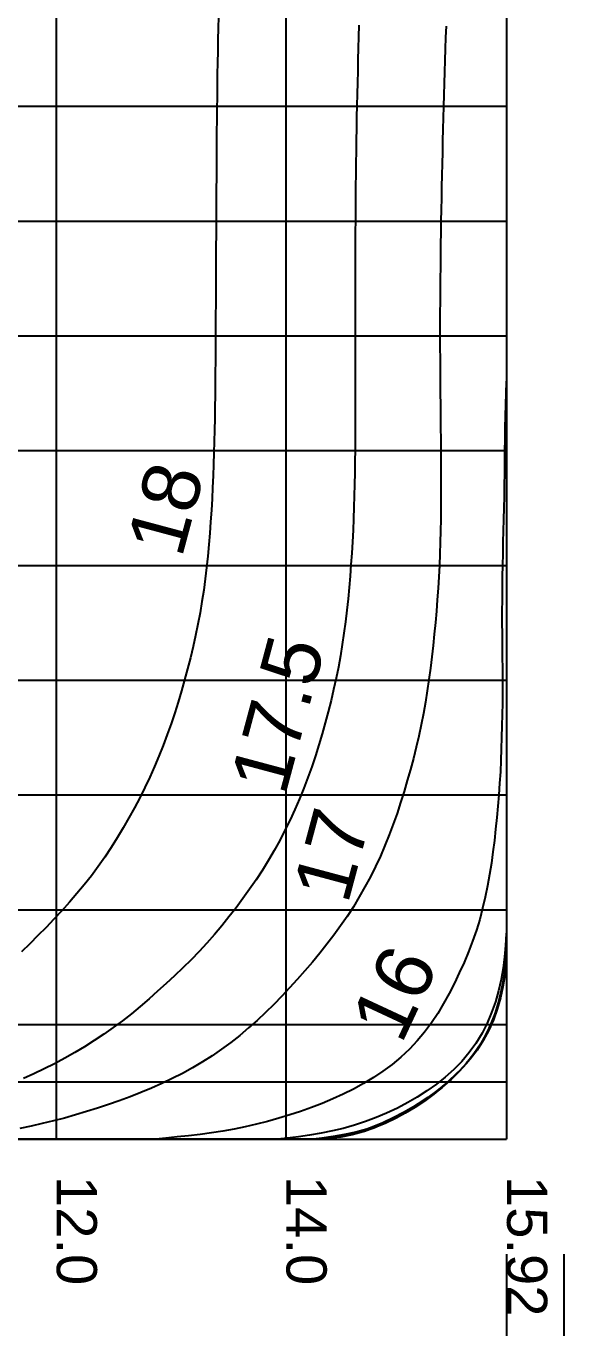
# Model space of a CAD drawing. Header units: millimetres. Extents: x 219888 to 472088, y 91183 to 209983.
# Drawn here: x 359266 to 363946, y 152031 to 163441 of the extents above; entities that cross this region are included whole.
import ezdxf

# ---------------------------------------------------------------- set-up
doc = ezdxf.new("R2010")
doc.units = ezdxf.units.MM
doc.layers.add('Stations', color=7, linetype='Continuous')
doc.layers.add('图纸', color=7, linetype='Continuous')
doc.styles.get("Standard").update_dxf_attribs({"font": 'arial.ttf', "height": 600})

msp = doc.modelspace()

# ---------------------------------------------------------------- linework, layer by layer
at = {"layer": 'Stations', "color": 135}
for points in [[(363446.14, 163523.631), (363446.14, 163423.631), (363446.14, 163323.631), (363446.14, 163223.631), (363446.14, 163123.631), (363446.14, 163023.631), (363446.14, 162923.631), (363446.14, 162823.631), (363446.14, 162723.631), (363446.14, 162623.631), (363446.14, 162523.631), (363446.14, 162423.631), (363446.14, 162323.631), (363446.14, 162223.631), (363446.14, 162123.621), (363446.14, 162023.631), (363446.14, 161923.631), (363446.14, 161823.631), (363446.14, 161723.631), (363446.14, 161623.631), (363446.14, 161523.621), (363446.14, 161423.621), (363446.14, 161323.621), (363446.14, 161223.621), (363446.14, 161123.631), (363446.14, 161023.621), (363446.14, 160923.621), (363446.14, 160823.621), (363446.14, 160723.621), (363446.14, 160623.631), (363446.14, 160523.621), (363446.14, 160423.621), (363446.14, 160323.621), (363446.14, 160223.621), (363446.14, 160123.621), (363446.14, 160023.621), (363446.14, 159923.621), (363446.14, 159823.621), (363446.14, 159723.611), (363446.14, 159623.631), (363446.14, 159523.621), (363446.14, 159423.621), (363446.14, 159323.611), (363446.14, 159223.621), (363446.14, 159123.591), (363446.14, 159023.611), (363446.14, 158923.621), (363446.14, 158823.611), (363446.14, 158723.621), (363446.14, 158623.611), (363446.14, 158523.621), (363446.14, 158423.621), (363446.14, 158323.611), (363446.14, 158223.611), (363446.14, 158123.611), (363446.14, 158023.621), (363446.14, 157923.621), (363446.14, 157823.631), (363446.14, 157723.611), (363446.14, 157623.621), (363446.14, 157523.611), (363446.14, 157423.611), (363446.14, 157323.621), (363446.14, 157223.611), (363446.14, 157123.611), (363446.14, 157023.611), (363446.14, 156923.611), (363446.14, 156823.601), (363446.14, 156723.611), (363446.14, 156623.611), (363446.14, 156523.601), (363446.14, 156423.611), (363446.14, 156323.621), (363446.14, 156223.611), (363446.14, 156123.621), (363446.14, 156023.611), (363446.14, 155923.611), (363446.14, 155823.611), (363446.14, 155723.601), (363446.14, 155623.601), (363446.14, 155523.611), (363446.14, 155421.041), (363441.73, 155322.941), (363432.56, 155223.311), (363417.95, 155124.501), (363398.51, 155026.451), (363374.15, 154929.421), (363344.46, 154834.001), (363308.51, 154740.741), (363265.59, 154650.331), (363215.91, 154563.701), (363159.65, 154481.031), (363097.58, 154402.741), (363030.28, 154328.631), (362959.53, 154259.951), (362883.81, 154194.671), (362804.56, 154133.661), (362722.3, 154076.861), (362637.26, 154024.161), (362550.08, 153975.111), (362461.21, 153929.261), (362370.77, 153886.641), (362278.85, 153847.461), (362185.25, 153812.211), (362089.81, 153782.911), (361992.09, 153761.441), (361893.05, 153748.771), (361793.14, 153743.771), (361768.24, 153743.141), (361692.39, 153743.141), (361592.39, 153743.141), (361492.39, 153743.141), (361392.39, 153743.141), (361292.39, 153743.141), (361192.39, 153743.141), (361092.37, 153743.141), (360992.38, 153743.141), (360892.4, 153743.141), (360792.36, 153743.141), (360692.38, 153743.141), (360592.37, 153743.141), (360492.36, 153743.141), (360392.37, 153743.141), (360292.38, 153743.141), (360192.38, 153743.141), (360092.37, 153743.141), (359992.37, 153743.141), (359892.38, 153743.141), (359792.38, 153743.141), (359692.37, 153743.141), (359592.38, 153743.141), (359492.36, 153743.141), (359392.35, 153743.141), (359292.37, 153743.141), (359192.37, 153743.141)], [(363446.14, 163525.601), (363446.14, 163425.571), (363446.14, 163325.541), (363446.14, 163225.521), (363446.14, 163125.501), (363446.14, 163025.491), (363446.14, 162925.481), (363446.14, 162825.461), (363446.14, 162725.461), (363446.14, 162625.451), (363446.14, 162525.441), (363446.14, 162425.441), (363446.14, 162325.491), (363446.14, 162225.461), (363446.14, 162125.451), (363446.14, 162025.441), (363446.14, 161925.431), (363446.14, 161825.431), (363446.14, 161725.441), (363446.14, 161625.431), (363446.14, 161525.431), (363446.14, 161425.431), (363446.14, 161325.431), (363446.14, 161225.431), (363446.14, 161125.431), (363446.14, 161025.431), (363446.14, 160925.421), (363446.14, 160825.421), (363446.14, 160725.421), (363446.14, 160625.431), (363446.14, 160525.421), (363446.14, 160425.431), (363446.14, 160325.421), (363446.14, 160225.421), (363446.14, 160125.431), (363446.14, 160025.421), (363446.14, 159925.411), (363446.14, 159825.421), (363446.14, 159725.421), (363446.14, 159625.411), (363446.14, 159525.411), (363446.14, 159425.411), (363446.14, 159325.421), (363446.14, 159225.421), (363446.14, 159125.411), (363446.14, 159025.421), (363446.14, 158925.411), (363446.14, 158825.411), (363446.14, 158725.411), (363446.14, 158625.411), (363446.14, 158525.421), (363446.14, 158425.411), (363446.14, 158325.421), (363446.14, 158225.421), (363446.14, 158125.421), (363446.14, 158025.411), (363446.14, 157925.411), (363446.14, 157825.411), (363446.14, 157725.401), (363446.14, 157625.411), (363446.14, 157525.411), (363446.14, 157425.411), (363446.14, 157325.401), (363446.14, 157225.411), (363446.14, 157125.401), (363446.14, 157025.411), (363446.14, 156925.411), (363446.14, 156825.411), (363446.14, 156725.411), (363446.14, 156625.401), (363446.14, 156525.401), (363446.14, 156425.401), (363446.14, 156325.411), (363446.14, 156225.411), (363446.14, 156125.401), (363446.14, 156025.401), (363446.14, 155925.401), (363446.14, 155825.411), (363446.14, 155725.401), (363446.14, 155625.411), (363446.14, 155525.411), (363446.14, 155421.041), (363442.45, 155324.721), (363433.92, 155225.051), (363419.31, 155126.221), (363399.83, 155028.171), (363375.32, 154931.181), (363345.52, 154835.791), (363309.51, 154742.571), (363266.58, 154652.191), (363216.93, 154565.601), (363160.7, 154482.821), (363098.78, 154404.381), (363032.75, 154330.991), (362961.55, 154260.721), (362886.67, 154194.661), (362808.18, 154132.421), (362726.93, 154074.421), (362642.7, 154020.421), (362556.15, 153970.261), (362467.66, 153923.641), (362377.39, 153880.691), (362285.38, 153841.721), (362191.41, 153807.471), (362095.36, 153780.121), (361997.24, 153760.831), (361897.9, 153749.491), (361798.15, 153744.181), (361768.24, 153743.141), (361697.34, 153743.141), (361597.33, 153743.141), (361497.34, 153743.141), (361397.32, 153743.141), (361297.34, 153743.141), (361197.33, 153743.141), (361097.33, 153743.141), (360997.35, 153743.141), (360897.33, 153743.141), (360797.32, 153743.141), (360697.34, 153743.141), (360597.33, 153743.141), (360497.33, 153743.141), (360397.34, 153743.141), (360297.32, 153743.141), (360197.33, 153743.141), (360097.32, 153743.141), (359997.32, 153743.141), (359897.32, 153743.141), (359797.33, 153743.141), (359697.32, 153743.141), (359597.33, 153743.141), (359497.32, 153743.141), (359397.32, 153743.141), (359297.33, 153743.141), (359197.32, 153743.141)], [(363446.14, 163530.901), (363446.14, 163430.911), (363446.14, 163330.901), (363446.14, 163230.901), (363446.14, 163130.901), (363446.14, 163030.901), (363446.14, 162930.901), (363446.14, 162830.901), (363446.14, 162730.901), (363446.14, 162630.901), (363446.14, 162530.901), (363446.14, 162430.901), (363446.14, 162330.901), (363446.14, 162230.901), (363446.14, 162130.901), (363446.14, 162030.901), (363446.14, 161930.901), (363446.14, 161830.901), (363446.14, 161730.901), (363446.14, 161630.901), (363446.14, 161530.901), (363446.14, 161430.901), (363446.14, 161330.901), (363446.14, 161230.901), (363446.14, 161130.901), (363446.14, 161030.901), (363446.14, 160930.901), (363446.14, 160830.901), (363446.14, 160730.901), (363446.14, 160630.901), (363446.14, 160530.901), (363446.14, 160430.891), (363446.14, 160330.901), (363446.14, 160230.891), (363446.14, 160130.891), (363446.14, 160030.891), (363446.14, 159930.901), (363446.14, 159830.891), (363446.14, 159730.891), (363446.14, 159630.891), (363446.14, 159530.891), (363446.14, 159430.891), (363446.14, 159330.891), (363446.14, 159230.891), (363446.14, 159130.891), (363446.14, 159030.891), (363446.14, 158930.891), (363446.14, 158830.891), (363446.14, 158730.891), (363446.14, 158630.891), (363446.14, 158530.891), (363446.14, 158430.891), (363446.14, 158330.891), (363446.14, 158230.891), (363446.14, 158130.891), (363446.14, 158030.891), (363446.14, 157930.891), (363446.14, 157830.901), (363446.14, 157730.891), (363446.14, 157630.871), (363446.14, 157530.891), (363446.14, 157430.891), (363446.14, 157330.891), (363446.14, 157230.901), (363446.14, 157130.881), (363446.14, 157030.881), (363446.14, 156930.881), (363446.14, 156830.891), (363446.14, 156730.881), (363446.14, 156630.881), (363446.14, 156530.881), (363446.14, 156430.891), (363446.14, 156330.891), (363446.14, 156230.881), (363446.14, 156130.891), (363446.14, 156030.881), (363446.14, 155930.891), (363446.14, 155830.891), (363446.14, 155730.871), (363446.14, 155630.881), (363446.14, 155530.891), (363446.14, 155430.881), (363446.14, 155421.041), (363443.52, 155330.101), (363435.76, 155230.471), (363421.73, 155131.461), (363402.43, 155033.411), (363378.04, 154936.401), (363348.32, 154840.991), (363312.43, 154747.711), (363269.68, 154657.411), (363220.03, 154570.571), (363163.93, 154487.791), (363102.14, 154409.261), (363035.41, 154334.801), (362964.57, 154264.251), (362891.15, 154198.341), (362813.44, 154135.221), (362732.95, 154076.041), (362649.62, 154020.831), (362563.78, 153969.581), (362475.75, 153922.201), (362385.47, 153878.881), (362293.37, 153840.171), (362199.08, 153806.841), (362102.59, 153780.881), (362004.37, 153762.621), (361904.96, 153751.281), (361805.22, 153744.911), (361768.24, 153743.141), (361704.48, 153743.141), (361604.49, 153743.141), (361504.49, 153743.141), (361404.51, 153743.141), (361304.49, 153743.141), (361204.5, 153743.141), (361104.49, 153743.141), (361004.48, 153743.141), (360904.49, 153743.141), (360804.47, 153743.141), (360704.49, 153743.141), (360604.49, 153743.141), (360504.47, 153743.141), (360404.49, 153743.141), (360304.49, 153743.141), (360204.48, 153743.141), (360104.49, 153743.141), (360004.48, 153743.141), (359904.48, 153743.141), (359804.49, 153743.141), (359704.47, 153743.141), (359604.48, 153743.141), (359504.48, 153743.141), (359404.49, 153743.141), (359304.47, 153743.141), (359204.47, 153743.141)], [(360940.32, 163522.061), (360937.81, 163422.121), (360935.53, 163322.061), (360933.45, 163222.191), (360931.58, 163122.151), (360929.9, 163022.201), (360928.41, 162922.221), (360927.08, 162822.161), (360925.93, 162722.301), (360924.92, 162622.171), (360924.05, 162522.191), (360923.29, 162422.221), (360922.62, 162322.121), (360922, 162222.201), (360921.41, 162122.191), (360920.83, 162022.181), (360920.26, 161922.261), (360919.7, 161822.141), (360919.15, 161722.191), (360918.64, 161622.151), (360918.16, 161522.081), (360917.7, 161422.191), (360917.25, 161322.001), (360916.81, 161222.191), (360916.36, 161122.201), (360915.9, 161022.101), (360915.41, 160922.201), (360914.88, 160822.071), (360914.3, 160722.041), (360913.64, 160622.111), (360912.89, 160521.961), (360912.02, 160422.011), (360911.01, 160322.161), (360909.81, 160222.101), (360908.41, 160122.271), (360906.74, 160022.091), (360904.78, 159922.121), (360902.47, 159822.171), (360899.75, 159722.121), (360896.58, 159622.281), (360892.87, 159522.241), (360888.6, 159422.331), (360883.7, 159322.581), (360878.1, 159222.591), (360871.73, 159122.871), (360864.48, 159023.171), (360856.24, 158923.421), (360846.91, 158823.791), (360836.38, 158724.321), (360824.55, 158625.031), (360811.28, 158526.141), (360796.27, 158427.031), (360779.54, 158328.481), (360761.23, 158230.891), (360741.13, 158132.861), (360719.41, 158035.141), (360696.24, 157938.211), (360671.39, 157840.991), (360645.26, 157744.541), (360618.03, 157648.591), (360589.46, 157552.411), (360559.51, 157456.991), (360527.92, 157362.301), (360494.46, 157268.051), (360459.12, 157174.441), (360421.9, 157081.701), (360382.79, 156989.831), (360341.64, 156898.491), (360298.72, 156808.121), (360254.13, 156718.731), (360207.85, 156630.201), (360159.65, 156542.141), (360109.9, 156455.371), (360058.48, 156369.731), (360005.3, 156285.251), (359950.05, 156201.741), (359892.77, 156119.761), (359833.35, 156039.471), (359771.9, 155960.841), (359708.18, 155883.371), (359642.84, 155807.541), (359576.01, 155733.171), (359507.84, 155660.151), (359438.47, 155588.301), (359367.91, 155517.191), (359296.78, 155446.781), (359225.29, 155376.821)], [(363446.14, 163443.781), (363446.14, 163343.781), (363446.14, 163243.781), (363446.14, 163143.781), (363446.14, 163043.781), (363446.14, 162943.781), (363446.14, 162843.781), (363446.14, 162743.781), (363446.14, 162643.781), (363446.14, 162543.781), (363446.14, 162443.781), (363446.14, 162343.781), (363446.14, 162243.771), (363446.14, 162143.771), (363446.14, 162043.771), (363446.14, 161943.771), (363446.14, 161843.771), (363446.14, 161743.781), (363446.14, 161643.771), (363446.14, 161543.771), (363446.14, 161443.771), (363446.14, 161343.771), (363446.14, 161243.771), (363446.14, 161143.761), (363446.14, 161043.771), (363446.14, 160943.771), (363446.14, 160843.771), (363446.14, 160743.771), (363446.14, 160643.771), (363446.14, 160543.761), (363446.14, 160443.761), (363446.14, 160358.151), (363445.66, 160343.431), (363442.42, 160243.491), (363439.3, 160143.541), (363436.43, 160043.561), (363433.94, 159943.561), (363431.97, 159843.561), (363430.59, 159743.591), (363429.57, 159643.661), (363428.61, 159543.561), (363427.43, 159443.711), (363425.8, 159343.641), (363423.74, 159243.741), (363421.44, 159143.821), (363419, 159043.861), (363416.58, 158943.871), (363414.27, 158843.881), (363412.21, 158743.861), (363410.52, 158643.861), (363409.26, 158543.911), (363408.45, 158443.961), (363408.1, 158343.801), (363408.19, 158243.891), (363408.67, 158143.901), (363409.45, 158043.971), (363410.45, 157943.791), (363411.63, 157843.891), (363413, 157743.401), (363412.63, 157643.641), (363411.35, 157543.921), (363409.68, 157443.891), (363407.58, 157343.901), (363404.94, 157244.051), (363401.74, 157144.001), (363398.07, 157044.151), (363393.91, 156943.841), (363387.87, 156844.081), (363379.54, 156744.751), (363370.92, 156645.111), (363361.96, 156545.591), (363352.41, 156445.891), (363341.81, 156346.271), (363329.68, 156247.091), (363315.77, 156148.141), (363300.19, 156049.361), (363282.67, 155950.741), (363262.69, 155852.801), (363239.84, 155755.331), (363214.23, 155658.831), (363184.9, 155563.271), (363151.29, 155468.941), (363116.26, 155375.221), (363077.5, 155283.301), (363036.77, 155191.731), (362993.86, 155101.611), (362948.42, 155012.561), (362900.06, 154924.781), (362848.59, 154839.161), (362794.05, 154756.661), (362734.57, 154676.231), (362670.42, 154599.711), (362601.69, 154527.131), (362528.68, 154458.771), (362451.76, 154394.791), (362371.41, 154335.141), (362288.33, 154279.681), (362202.67, 154227.901), (362115.08, 154179.831), (362025.56, 154135.311), (361934.59, 154093.781), (361842.39, 154054.851), (361748.95, 154019.361), (361654.78, 153986.011), (361559.8, 153954.971), (361463.97, 153925.431), (361368.01, 153898.221), (361270.82, 153874.181), (361173.26, 153852.531), (361075.44, 153831.621), (360977.3, 153813.191), (360878.36, 153798.151), (360779.1, 153785.461), (360679.76, 153774.171), (360580.38, 153763.421), (360480.85, 153752.551), (360394.63, 153743.141), (360380.86, 153743.141), (360280.88, 153743.141), (360180.88, 153743.141), (360080.88, 153743.141), (359980.87, 153743.141), (359880.87, 153743.141), (359780.85, 153743.141), (359680.86, 153743.141), (359580.86, 153743.141), (359480.86, 153743.141), (359380.85, 153743.141), (359280.86, 153743.141), (359180.87, 153743.141)], [(362921.29, 163441.961), (362917.77, 163342.021), (362914.38, 163242.081), (362911.1, 163142.131), (362907.95, 163042.181), (362904.9, 162942.231), (362901.96, 162842.271), (362899.14, 162742.311), (362896.42, 162642.331), (362893.82, 162542.371), (362891.32, 162442.401), (362888.92, 162342.441), (362886.64, 162242.461), (362884.46, 162142.491), (362882.4, 162042.511), (362880.45, 161942.521), (362878.62, 161842.541), (362876.91, 161742.551), (362875.32, 161642.561), (362873.86, 161542.571), (362872.53, 161442.591), (362871.36, 161342.591), (362870.34, 161242.581), (362869.51, 161142.591), (362868.86, 161042.581), (362868.43, 160942.601), (362868.22, 160842.591), (362868.23, 160742.591), (362868.43, 160642.571), (362868.81, 160542.561), (362869.34, 160442.551), (362870.01, 160342.521), (362870.79, 160242.511), (362871.65, 160142.591), (362872.56, 160042.571), (362873.48, 159942.581), (362874.38, 159842.571), (362875.21, 159742.571), (362875.92, 159642.551), (362876.45, 159542.551), (362876.72, 159442.541), (362876.68, 159342.531), (362876.19, 159242.531), (362875.14, 159142.531), (362873.35, 159042.551), (362870.7, 158942.591), (362867.14, 158842.681), (362862.7, 158742.781), (362857.43, 158642.811), (362851.37, 158543.091), (362844.52, 158443.581), (362836.83, 158343.911), (362828.27, 158244.191), (362818.84, 158144.751), (362808.47, 158045.171), (362797.17, 157945.891), (362784.89, 157846.771), (362771.51, 157747.531), (362757.02, 157648.741), (362741.21, 157549.891), (362723.95, 157451.561), (362704.94, 157353.281), (362684.12, 157255.401), (362661.41, 157158.151), (362636.74, 157061.151), (362610.48, 156964.771), (362583.28, 156868.611), (362555.14, 156772.491), (362525.68, 156676.971), (362494.58, 156581.981), (362461.65, 156487.641), (362426.66, 156394.021), (362389.24, 156301.071), (362349.38, 156209.401), (362307.07, 156118.831), (362262.4, 156029.411), (362215.37, 155941.241), (362165.86, 155854.151), (362114.11, 155768.651), (362059.92, 155684.681), (362003.29, 155602.341), (361944.47, 155521.561), (361883.56, 155442.011), (361821.09, 155363.981), (361757.13, 155287.161), (361691.97, 155211.351), (361625.99, 155136.281), (361559.08, 155061.991), (361490.71, 154988.731), (361421.02, 154917.061), (361349.71, 154846.991), (361276.65, 154778.721), (361201.8, 154712.441), (361125.15, 154648.241), (361046.69, 154586.271), (360966.27, 154526.841), (360883.89, 154470.141), (360799.65, 154416.251), (360713.66, 154365.161), (360626.11, 154316.801), (360537.13, 154271.091), (360446.87, 154227.991), (360355.66, 154187.491), (360263.24, 154149.191), (360170.06, 154112.851), (360076.25, 154078.201), (359981.92, 154045.111), (359887.07, 154013.561), (359791.47, 153983.451), (359695.69, 153954.941), (359599.5, 153927.951), (359502.69, 153902.511), (359405.65, 153878.871), (359307.93, 153857.061), (359209.99, 153837.271)], [(363446.14, 163442.131), (363446.14, 163342.131), (363446.14, 163242.131), (363446.14, 163142.131), (363446.14, 163042.131), (363446.14, 162942.131), (363446.14, 162842.131), (363446.14, 162742.131), (363446.14, 162642.131), (363446.14, 162542.131), (363446.14, 162442.131), (363446.14, 162342.131), (363446.14, 162242.131), (363446.14, 162142.131), (363446.14, 162042.131), (363446.14, 161942.131), (363446.14, 161842.131), (363446.14, 161742.131), (363446.14, 161642.121), (363446.14, 161542.131), (363446.14, 161442.131), (363446.14, 161342.131), (363446.14, 161242.131), (363446.14, 161142.131), (363446.14, 161042.131), (363446.14, 160942.131), (363446.14, 160842.131), (363446.14, 160742.121), (363446.14, 160642.121), (363446.14, 160542.121), (363446.14, 160442.121), (363446.14, 160342.131), (363446.14, 160242.131), (363446.14, 160142.121), (363446.14, 160042.131), (363446.14, 159942.121), (363446.14, 159842.121), (363446.14, 159742.121), (363446.14, 159642.121), (363446.14, 159542.121), (363446.14, 159442.121), (363446.14, 159342.121), (363446.14, 159242.121), (363446.14, 159142.121), (363446.14, 159042.131), (363446.14, 158942.111), (363446.14, 158842.121), (363446.14, 158742.121), (363446.14, 158642.121), (363446.14, 158542.111), (363446.14, 158442.121), (363446.14, 158342.121), (363446.14, 158242.111), (363446.14, 158142.121), (363446.14, 158042.111), (363446.14, 157942.121), (363446.14, 157842.111), (363446.14, 157742.111), (363446.14, 157642.111), (363446.14, 157542.121), (363446.14, 157442.121), (363446.14, 157342.121), (363446.14, 157242.121), (363446.14, 157142.121), (363446.14, 157042.121), (363446.14, 156942.121), (363446.14, 156842.111), (363446.14, 156742.121), (363446.14, 156642.111), (363446.14, 156542.111), (363446.14, 156442.111), (363446.14, 156342.111), (363446.14, 156242.101), (363446.14, 156142.111), (363446.14, 156042.111), (363446.14, 155942.131), (363446.14, 155842.111), (363446.14, 155742.101), (363446.14, 155642.111), (363446.14, 155542.111), (363446.14, 155442.091), (363446.14, 155421.041), (363444.84, 155341.361), (363438.56, 155241.631), (363425.62, 155142.511), (363406.97, 155044.201), (363383.13, 154947.061), (363353.92, 154851.511), (363318.6, 154758.011), (363276.39, 154667.451), (363227.19, 154580.371), (363171.41, 154497.371), (363109.82, 154418.681), (363043.13, 154344.111), (362972.41, 154273.391), (362899.26, 154207.141), (362822.23, 154143.621), (362742.21, 154083.521), (362659.61, 154027.301), (362574.25, 153974.941), (362486.64, 153926.821), (362396.71, 153883.231), (362304.55, 153844.611), (362210.08, 153811.721), (362113.4, 153786.161), (362015.19, 153767.561), (361916.13, 153754.791), (361816.42, 153746.401), (361768.24, 153743.141), (361715.8, 153743.141), (361615.8, 153743.141), (361515.81, 153743.141), (361415.8, 153743.141), (361315.8, 153743.141), (361215.8, 153743.141), (361115.81, 153743.141), (361015.79, 153743.141), (360915.81, 153743.141), (360815.79, 153743.141), (360715.79, 153743.141), (360615.79, 153743.141), (360515.8, 153743.141), (360415.79, 153743.141), (360315.79, 153743.141), (360215.8, 153743.141), (360115.8, 153743.141), (360015.79, 153743.141), (359915.82, 153743.141), (359815.83, 153743.141), (359715.82, 153743.141), (359615.81, 153743.141), (359515.8, 153743.141), (359415.79, 153743.141), (359315.78, 153743.141), (359215.81, 153743.141)], [(363446.14, 163476.471), (363446.14, 163376.461), (363446.14, 163276.451), (363446.14, 163176.441), (363446.14, 163076.431), (363446.14, 162976.421), (363446.14, 162876.411), (363446.14, 162776.401), (363446.14, 162676.391), (363446.14, 162576.381), (363446.14, 162476.371), (363446.14, 162376.361), (363446.14, 162276.351), (363446.14, 162176.341), (363446.14, 162076.331), (363446.14, 161976.321), (363446.14, 161876.311), (363446.14, 161776.301), (363446.14, 161676.291), (363446.14, 161576.281), (363446.14, 161476.271), (363446.14, 161376.251), (363446.14, 161276.251), (363446.14, 161176.241), (363446.14, 161076.231), (363446.14, 160976.221), (363446.14, 160876.211), (363446.14, 160776.201), (363446.14, 160676.191), (363446.14, 160576.181), (363446.14, 160476.171), (363446.14, 160376.151), (363446.14, 160276.141), (363446.14, 160176.131), (363446.14, 160076.121), (363446.14, 159976.111), (363446.14, 159876.111), (363446.14, 159776.101), (363446.14, 159676.091), (363446.14, 159576.081), (363446.14, 159476.071), (363446.14, 159376.061), (363446.14, 159276.041), (363446.14, 159176.041), (363446.14, 159076.031), (363446.14, 158976.011), (363446.14, 158876.011), (363446.14, 158775.991), (363446.14, 158675.981), (363446.14, 158575.971), (363446.14, 158475.981), (363446.14, 158375.961), (363446.14, 158275.951), (363446.14, 158175.941), (363446.14, 158075.931), (363446.14, 157975.921), (363446.14, 157875.891), (363446.14, 157775.891), (363446.14, 157675.891), (363446.14, 157575.871), (363446.14, 157475.871), (363446.14, 157375.861), (363446.14, 157275.851), (363446.14, 157175.831), (363446.14, 157075.821), (363446.14, 156975.821), (363446.14, 156875.801), (363446.14, 156775.791), (363446.14, 156675.791), (363446.14, 156575.761), (363446.14, 156475.761), (363446.14, 156375.761), (363446.14, 156275.741), (363446.14, 156175.741), (363446.14, 156075.731), (363446.14, 155975.721), (363446.14, 155875.701), (363446.14, 155775.681), (363446.14, 155675.691), (363446.14, 155575.681), (363446.14, 155540.701), (363444.58, 155535.171), (363438.35, 155432.001), (363429.82, 155333.821), (363417.47, 155234.431), (363400.88, 155134.261), (363377.66, 155035.121), (363350.97, 154940.941), (363317.74, 154847.911), (363278.44, 154754.721), (363234.74, 154667.941), (363180.79, 154577.981), (363123.61, 154498.061), (363058.35, 154420.851), (362988.73, 154350.761), (362914.64, 154285.221), (362836.82, 154223.621), (362754.98, 154165.261), (362671.06, 154111.061), (362587.04, 154061.841), (362498.11, 154014.781), (362402.67, 153969.591), (362314.02, 153932.181), (362220.17, 153897.081), (362123.65, 153865.501), (362026.46, 153838.051), (361933.72, 153815.761), (361833.43, 153795.261), (361732.17, 153778.431), (361636.69, 153764.171), (361537.83, 153752.151), (361457.51, 153743.141), (361437.94, 153743.141), (361334.29, 153743.141), (361238.13, 153743.141), (361134.67, 153743.141), (361038.27, 153743.141), (360935.15, 153743.141), (360838.51, 153743.141), (360735.62, 153743.141), (360638.34, 153743.141), (360536, 153743.141), (360435.55, 153743.141), (360336.46, 153743.141), (360231.65, 153743.141), (360136.51, 153743.141), (360029.6, 153743.141), (359936.79, 153743.141), (359829.94, 153743.141), (359736.8, 153743.141), (359629.98, 153743.141), (359536.48, 153743.141), (359432.02, 153743.141), (359335.8, 153743.141), (359239.3, 153743.141)], [(363446.14, 163470.141), (363446.14, 163370.141), (363446.14, 163270.141), (363446.14, 163170.141), (363446.14, 163070.141), (363446.14, 162970.141), (363446.14, 162870.141), (363446.14, 162770.141), (363446.14, 162670.141), (363446.14, 162570.141), (363446.14, 162470.141), (363446.14, 162370.141), (363446.14, 162270.141), (363446.14, 162170.141), (363446.14, 162070.141), (363446.14, 161970.141), (363446.14, 161870.131), (363446.14, 161770.141), (363446.14, 161670.131), (363446.14, 161570.131), (363446.14, 161470.131), (363446.14, 161370.141), (363446.14, 161270.131), (363446.14, 161170.131), (363446.14, 161070.131), (363446.14, 160970.141), (363446.14, 160870.131), (363446.14, 160770.131), (363446.14, 160670.131), (363446.14, 160570.131), (363446.14, 160470.121), (363446.14, 160370.131), (363446.14, 160270.141), (363446.14, 160170.131), (363446.14, 160070.121), (363446.14, 159970.131), (363446.14, 159870.131), (363446.14, 159770.111), (363446.14, 159670.131), (363446.14, 159570.131), (363446.14, 159470.131), (363446.14, 159370.121), (363446.14, 159270.131), (363446.14, 159170.131), (363446.14, 159070.121), (363446.14, 158970.121), (363446.14, 158870.121), (363446.14, 158770.121), (363446.14, 158670.131), (363446.14, 158570.121), (363446.14, 158470.121), (363446.14, 158370.121), (363446.14, 158270.121), (363446.14, 158170.121), (363446.14, 158070.111), (363446.14, 157970.121), (363446.14, 157870.121), (363446.14, 157770.131), (363446.14, 157670.111), (363446.14, 157570.111), (363446.14, 157470.121), (363446.14, 157370.111), (363446.14, 157270.121), (363446.14, 157170.121), (363446.14, 157070.131), (363446.14, 156970.121), (363446.14, 156870.101), (363446.14, 156770.121), (363446.14, 156670.121), (363446.14, 156570.101), (363446.14, 156470.121), (363446.14, 156370.111), (363446.14, 156270.111), (363446.14, 156170.101), (363446.14, 156070.111), (363446.14, 155970.111), (363446.14, 155870.111), (363446.14, 155770.091), (363446.14, 155670.111), (363446.14, 155570.111), (363446.14, 155470.101), (363446.14, 155421.041), (363446.36, 155369.331), (363443.03, 155269.411), (363432.81, 155169.971), (363416.23, 155071.341), (363394.17, 154973.811), (363366.72, 154877.741), (363333.29, 154783.541), (363293.06, 154692.061), (363245.56, 154603.991), (363191.13, 154520.251), (363130.24, 154440.891), (363063.85, 154366.311), (362992.87, 154295.821), (362918.45, 154229.051), (362841.05, 154165.761), (362761.92, 154106.571), (362679.43, 154050.191), (362594.44, 153997.521), (362506.97, 153948.871), (362417.32, 153904.781), (362325.38, 153865.621), (362231.12, 153831.871), (362134.96, 153804.641), (362037.22, 153783.621), (361938.67, 153766.861), (361839.66, 153753.001), (361768.24, 153743.141), (361740.25, 153743.141), (361640.11, 153743.141), (361540.18, 153743.141), (361440.12, 153743.141), (361340.13, 153743.141), (361239.9, 153743.141), (361140.06, 153743.141), (361039.96, 153743.141), (360939.75, 153743.141), (360839.73, 153743.141), (360739.78, 153743.141), (360639.68, 153743.141), (360539.75, 153743.141), (360439.69, 153743.141), (360339.77, 153743.141), (360239.68, 153743.141), (360139.63, 153743.141), (360039.72, 153743.141), (359939.68, 153743.141), (359839.66, 153743.141), (359739.66, 153743.141), (359639.72, 153743.141), (359539.67, 153743.141), (359439.64, 153743.141), (359339.62, 153743.141), (359239.6, 153743.141)], [(362163.11, 163448.711), (362160, 163348.771), (362157.07, 163248.801), (362154.31, 163148.851), (362151.72, 163048.881), (362149.3, 162948.911), (362147.03, 162848.921), (362144.92, 162748.951), (362142.96, 162648.961), (362141.15, 162548.991), (362139.48, 162448.991), (362137.95, 162349.001), (362136.56, 162249.021), (362135.29, 162149.021), (362134.16, 162049.031), (362133.15, 161949.031), (362132.27, 161849.041), (362131.5, 161749.021), (362130.85, 161649.031), (362130.31, 161549.021), (362129.89, 161449.011), (362129.58, 161348.981), (362129.38, 161248.961), (362129.28, 161149.031), (362129.26, 161049.011), (362129.33, 160949.021), (362129.46, 160848.991), (362129.65, 160749.011), (362129.87, 160648.981), (362130.1, 160548.971), (362130.33, 160448.941), (362130.53, 160348.921), (362130.67, 160248.891), (362130.73, 160148.851), (362130.66, 160049.001), (362130.44, 159948.981), (362130.02, 159848.981), (362129.35, 159748.951), (362128.33, 159648.941), (362126.89, 159548.961), (362124.93, 159448.931), (362122.39, 159348.971), (362119.26, 159248.991), (362115.51, 159149.061), (362111.13, 159049.111), (362106.05, 158949.231), (362100.23, 158849.391), (362093.59, 158749.601), (362086.06, 158649.891), (362077.58, 158550.241), (362068.07, 158450.741), (362057.42, 158351.341), (362045.51, 158252.031), (362032.3, 158153.451), (362017.55, 158054.401), (362001.27, 157955.731), (361983.41, 157857.491), (361963.86, 157759.331), (361942.67, 157661.721), (361919.78, 157564.271), (361895.48, 157467.351), (361869.86, 157370.561), (361842.84, 157274.341), (361814.18, 157178.631), (361783.81, 157083.461), (361751.55, 156988.591), (361717.54, 156894.621), (361681.7, 156801.291), (361644.08, 156708.721), (361604.5, 156616.911), (361562.75, 156525.801), (361518.97, 156435.951), (361473, 156347.141), (361424.85, 156259.531), (361374.43, 156173.201), (361321.76, 156088.191), (361267.11, 156004.491), (361210.65, 155921.991), (361152.48, 155840.691), (361092.54, 155760.411), (361031.16, 155681.531), (360968.24, 155603.851), (360903.86, 155527.421), (360837.94, 155452.321), (360770.35, 155378.661), (360700.97, 155306.341), (360630.26, 155235.661), (360558.11, 155166.381), (360484.86, 155098.641), (360410.42, 155031.821), (360335.28, 154965.791), (360259.26, 154900.721), (360182.02, 154837.141), (360103.31, 154775.411), (360023.11, 154715.651), (359941.37, 154657.921), (359858.42, 154602.441), (359773.9, 154548.931), (359688.07, 154497.541), (359601.01, 154448.301), (359512.71, 154401.231), (359423.29, 154356.361), (359332.84, 154313.631), (359241.54, 154272.781)]]:
    msp.add_lwpolyline(points, dxfattribs=at)
at = {"layer": '图纸', "color": 0}
for p, q in [((359525.83, 177088.8), (359525.83, 153743.141)), ((361525.83, 176850.077), (361525.83, 153743.141)), ((363446.14, 173968.517), (363446.14, 153743.141)), ((331605.52, 162743.141), (363446.14, 162743.141)), ((331605.52, 161743.141), (363446.14, 161743.141)), ((331605.52, 160743.141), (363446.14, 160743.141)), ((331605.52, 159743.141), (363446.14, 159743.141)), ((331605.52, 158743.141), (363446.14, 158743.141)), ((331605.52, 157743.141), (363446.14, 157743.141)), ((331605.52, 156743.141), (363446.14, 156743.141)), ((331605.52, 155743.141), (363446.14, 155743.141)), ((331605.52, 154743.141), (363446.14, 154743.141)), ((331605.52, 154243.141), (363446.14, 154243.141)), ((331605.52, 153743.141), (363446.14, 153743.141)), ((363446.14, 152743.141), (363446.14, 152030.548)), ((363946.14, 152743.141), (363946.14, 152030.548))]:
    msp.add_line(p, q, dxfattribs=at)

# ---------------------------------------------------------------- texts
for s, height, rotation, p in [('18', 500, 75, (360618.517, 158796.705)), ('17.5', 500, 75, (361518.78, 156725.268)), ('17', 500, 75, (362064.219, 155780.516)), ('16', 500, 65, (362531.295, 154560.798)), ('12.0', 350, 270, (359531.799, 153422.847)), ('14.0', 350, 270, (361531.799, 153422.847)), ('15.92', 350, 270, (363452.109, 153422.847))]:
    msp.add_text(s, height=height, rotation=rotation, dxfattribs=at).set_placement(p)

doc.saveas('drawing.dxf')
